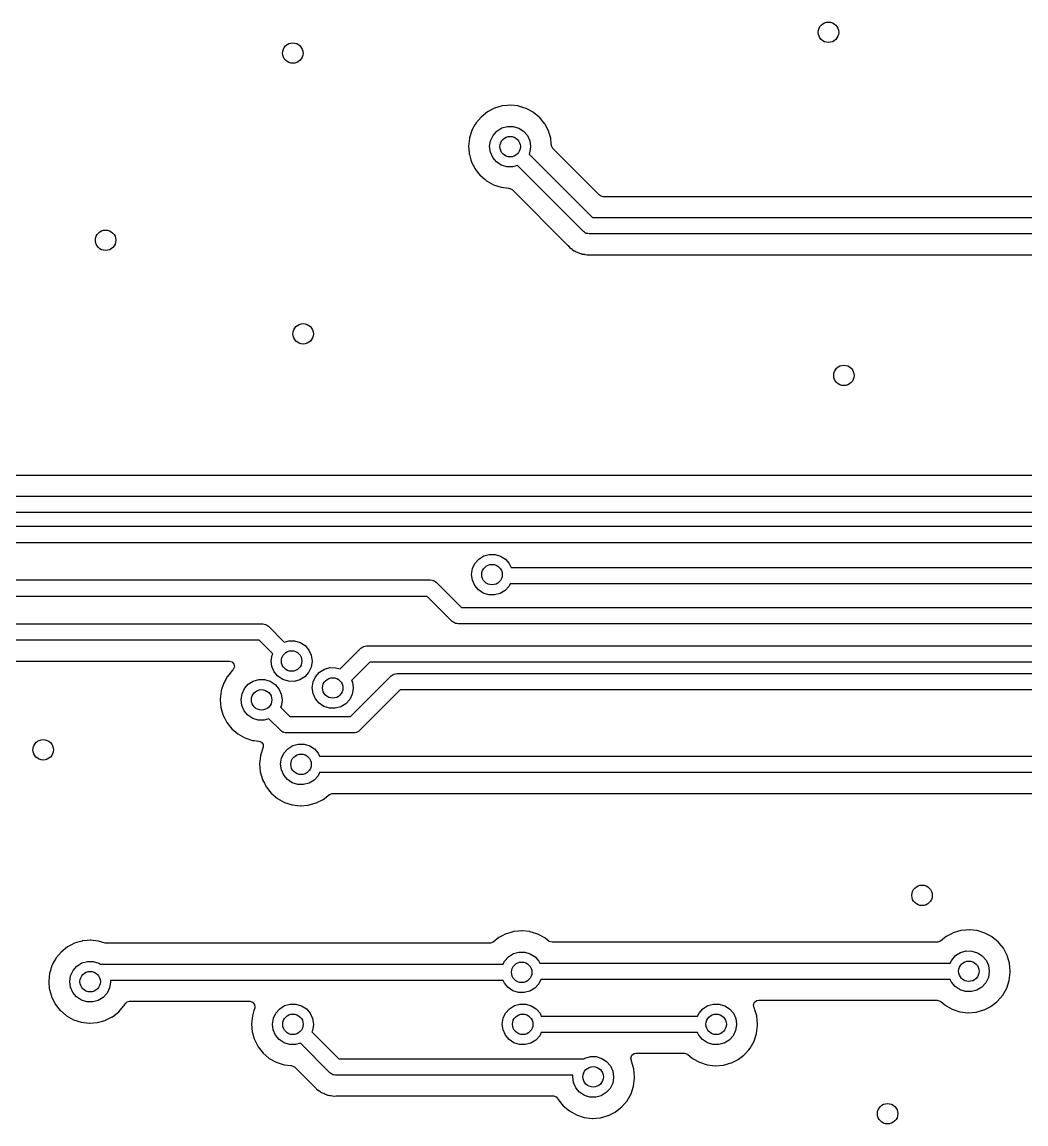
# Model space of a CAD drawing. Extents: x 63 to 234, y -148 to -41.
# Drawn here: x 122.67 to 147.19, y -118.36 to -91.44 of the extents above; entities that cross this region are included whole.
import ezdxf

# ---------------------------------------------------------------- set-up
doc = ezdxf.new("R2010")
doc.units = 0
doc.layers.add('BLACK', color=7, linetype='CONTINUOUS')

msp = doc.modelspace()

# ---------------------------------------------------------------- linework, layer by layer
at = {"layer": 'BLACK', "linetype": 'CONTINUOUS'}
for p, q in [((134.04, -93.64), (133.886, -93.764)), ((134.179, -93.5674), (134.04, -93.64)), ((134.21, -93.5513), (134.179, -93.5674)), ((134.215, -93.5484), (134.21, -93.5513)), ((134.21, -93.5513), (134.21, -93.5513)), ((134.294, -93.5252), (134.215, -93.5484)), ((134.399, -93.4943), (134.294, -93.5252)), ((134.405, -93.4926), (134.399, -93.4943)), ((134.399, -93.4943), (134.399, -93.4943)), ((134.411, -93.492), (134.405, -93.4926)), ((134.525, -93.4816), (134.411, -93.492)), ((134.411, -93.492), (134.411, -93.492)), ((134.602, -93.4746), (134.525, -93.4816)), ((134.608, -93.4753), (134.602, -93.4746)), ((134.792, -93.4947), (134.608, -93.4753)), ((134.608, -93.4753), (134.608, -93.4753)), ((134.798, -93.4953), (134.792, -93.4947)), ((134.792, -93.4947), (134.792, -93.4947)), ((134.987, -93.5538), (134.798, -93.4953)), ((135.161, -93.6479), (134.987, -93.5538)), ((135.166, -93.6518), (135.161, -93.6479)), ((135.307, -93.7687), (135.166, -93.6518)), ((135.166, -93.6518), (135.166, -93.6518)), ((133.755, -93.9209), (133.737, -93.954)), ((133.758, -93.9155), (133.755, -93.9209)), ((133.755, -93.9209), (133.755, -93.9209)), ((133.886, -93.764), (133.758, -93.9155)), ((135.314, -93.7739), (135.307, -93.7687)), ((135.318, -93.7787), (135.314, -93.7739)), ((135.365, -93.8364), (135.318, -93.7787)), ((135.318, -93.7787), (135.318, -93.7787)), ((135.434, -93.9209), (135.365, -93.8364)), ((135.439, -93.9272), (135.434, -93.9209)), ((135.532, -94.1018), (135.439, -93.9272)), ((133.661, -94.0947), (133.605, -94.2714)), ((133.663, -94.0888), (133.661, -94.0947)), ((133.661, -94.0947), (133.661, -94.0947)), ((133.737, -93.954), (133.663, -94.0888)), ((134.177, -94.2135), (134.271, -94.1072)), ((134.271, -94.1072), (134.39, -94.0316)), ((134.39, -94.0316), (134.527, -93.9926)), ((134.527, -93.9926), (134.669, -93.9935)), ((134.669, -93.9935), (134.804, -94.0341)), ((134.804, -94.0341), (134.923, -94.1112)), ((134.923, -94.1112), (135.016, -94.2186)), ((135.557, -94.1846), (135.532, -94.1018)), ((135.586, -94.2834), (135.557, -94.1846)), ((133.603, -94.2773), (133.581, -94.4739)), ((133.581, -94.4739), (133.582, -94.48)), ((133.605, -94.2714), (133.603, -94.2773)), ((134.095, -94.4819), (134.116, -94.3418)), ((134.116, -94.3418), (134.177, -94.2135)), ((135.016, -94.2186), (135.075, -94.3477)), ((135.075, -94.3477), (135.095, -94.488)), ((135.589, -94.2912), (135.586, -94.2834)), ((135.599, -94.4), (135.589, -94.2912)), ((135.605, -94.4558), (135.599, -94.4)), ((135.607, -94.4702), (135.605, -94.4558)), ((135.641, -94.5326), (135.607, -94.4702)), ((133.582, -94.48), (133.596, -94.6468)), ((133.596, -94.6468), (133.598, -94.6709)), ((133.598, -94.6709), (133.6, -94.6769)), ((133.6, -94.6769), (133.638, -94.8094)), ((134.113, -94.6225), (134.095, -94.4819)), ((134.17, -94.7522), (134.113, -94.6225)), ((135.071, -94.64), (135.057, -94.668)), ((135.057, -94.668), (136.608, -96.2184)), ((135.094, -94.5002), (135.071, -94.64)), ((135.095, -94.488), (135.094, -94.5002)), ((136.782, -95.673), (135.641, -94.5326)), ((133.638, -94.8094), (133.652, -94.861)), ((133.652, -94.861), (133.655, -94.8665)), ((133.655, -94.8665), (133.73, -95.0127)), ((133.73, -95.0127), (133.743, -95.037)), ((134.261, -94.8607), (134.17, -94.7522)), ((134.379, -94.9393), (134.261, -94.8607)), ((134.515, -94.9816), (134.379, -94.9393)), ((134.656, -94.9842), (134.515, -94.9816)), ((134.775, -94.9517), (134.656, -94.9842)), ((136.384, -96.5598), (134.775, -94.9517)), ((133.743, -95.037), (133.866, -95.192)), ((133.866, -95.192), (133.87, -95.1959)), ((133.87, -95.1959), (133.87, -95.1959)), ((133.87, -95.1959), (133.976, -95.2857)), ((133.976, -95.2857), (134.016, -95.3201)), ((134.016, -95.3201), (134.189, -95.4166)), ((134.189, -95.4166), (134.377, -95.4777)), ((134.377, -95.4777), (134.554, -95.4988)), ((134.554, -95.4988), (134.567, -95.5004)), ((134.567, -95.5004), (134.632, -95.5283)), ((134.632, -95.5283), (134.641, -95.5364)), ((134.641, -95.5364), (136.004, -96.8989)), ((136.803, -95.6899), (136.782, -95.673)), ((136.871, -95.7099), (136.803, -95.6899)), ((149.138, -95.7099), (136.871, -95.7099)), ((136.608, -96.2184), (149.458, -96.2184)), ((136.412, -96.5776), (136.384, -96.5598)), ((136.438, -96.5985), (136.412, -96.5776)), ((136.449, -96.601), (136.438, -96.5985)), ((136.459, -96.6072), (136.449, -96.601)), ((136.492, -96.6109), (136.459, -96.6072)), ((136.525, -96.6184), (136.492, -96.6109)), ((149.458, -96.6184), (136.525, -96.6184)), ((136.004, -96.8989), (136.009, -96.9052)), ((136.009, -96.9052), (136.047, -96.9488)), ((136.047, -96.9488), (136.088, -96.9774)), ((136.088, -96.9774), (136.1, -96.9855)), ((136.1, -96.9855), (136.105, -96.9895)), ((136.105, -96.9895), (136.155, -97.0289)), ((136.155, -97.0289), (136.162, -97.032)), ((136.162, -97.032), (136.164, -97.0334)), ((136.164, -97.0334), (136.179, -97.0418)), ((136.179, -97.0418), (136.182, -97.043)), ((136.182, -97.043), (136.188, -97.0474)), ((136.188, -97.0474), (136.195, -97.0502)), ((136.195, -97.0502), (136.195, -97.0502)), ((136.195, -97.0502), (136.247, -97.0706)), ((136.247, -97.0706), (136.253, -97.0732)), ((136.253, -97.0732), (136.312, -97.0994)), ((136.312, -97.0994), (136.319, -97.1008)), ((136.319, -97.1008), (136.322, -97.1016)), ((136.322, -97.1016), (136.338, -97.1063)), ((136.338, -97.1063), (136.34, -97.1069)), ((136.34, -97.1069), (136.348, -97.1097)), ((136.348, -97.1097), (136.355, -97.1107)), ((136.355, -97.1107), (136.355, -97.1107)), ((136.355, -97.1107), (136.385, -97.1146)), ((136.385, -97.1146), (136.411, -97.118)), ((136.411, -97.118), (136.417, -97.1191)), ((136.417, -97.1191), (136.48, -97.1307)), ((136.48, -97.1307), (136.488, -97.1303)), ((136.488, -97.1303), (136.542, -97.1271)), ((136.488, -97.1303), (136.488, -97.1303)), ((136.542, -97.1271), (136.55, -97.1269)), ((136.55, -97.1269), (147.773, -97.1269)), ((156.004, -102.517), (118.768, -102.517)), ((115.163, -103.026), (157.681, -103.026)), ((157.763, -103.426), (115.08, -103.426)), ((117.615, -103.762), (191.319, -103.762)), ((191.402, -104.162), (117.698, -104.162)), ((133.675, -104.796), (133.735, -104.668)), ((133.735, -104.668), (133.829, -104.562)), ((133.829, -104.562), (133.949, -104.486)), ((133.949, -104.486), (134.085, -104.447)), ((134.085, -104.447), (134.227, -104.448)), ((134.227, -104.448), (134.363, -104.488)), ((134.363, -104.488), (134.482, -104.566)), ((134.482, -104.566), (134.574, -104.673)), ((134.574, -104.673), (134.618, -104.768)), ((133.653, -104.936), (133.675, -104.796)), ((133.672, -105.077), (133.653, -104.936)), ((134.618, -104.768), (191.159, -104.768)), ((118.563, -105.072), (132.654, -105.072)), ((132.654, -105.072), (132.687, -105.08)), ((132.687, -105.08), (132.72, -105.084)), ((132.72, -105.084), (132.73, -105.09)), ((132.73, -105.09), (132.741, -105.092)), ((132.741, -105.092), (132.767, -105.113)), ((132.767, -105.113), (132.795, -105.131)), ((132.795, -105.131), (133.407, -105.743)), ((133.729, -105.207), (133.672, -105.077)), ((133.82, -105.315), (133.729, -105.207)), ((134.568, -105.222), (134.473, -105.327)), ((134.594, -105.168), (134.568, -105.222)), ((191.05, -105.168), (134.594, -105.168)), ((132.571, -105.472), (118.563, -105.472)), ((133.183, -106.085), (132.571, -105.472)), ((133.938, -105.394), (133.82, -105.315)), ((134.073, -105.436), (133.938, -105.394)), ((134.215, -105.438), (134.073, -105.436)), ((134.352, -105.401), (134.215, -105.438)), ((134.473, -105.327), (134.352, -105.401)), ((133.407, -105.743), (188.523, -105.743)), ((73.9053, -106.145), (128.552, -106.145)), ((128.552, -106.145), (128.584, -106.153)), ((128.584, -106.153), (128.618, -106.157)), ((128.618, -106.157), (128.627, -106.163)), ((128.627, -106.163), (128.638, -106.165)), ((128.638, -106.165), (128.665, -106.186)), ((128.665, -106.186), (128.693, -106.204)), ((128.693, -106.204), (129.078, -106.589)), ((133.211, -106.103), (133.183, -106.085)), ((133.238, -106.123), (133.211, -106.103)), ((133.249, -106.126), (133.238, -106.123)), ((133.258, -106.132), (133.249, -106.126)), ((133.292, -106.136), (133.258, -106.132)), ((133.324, -106.143), (133.292, -106.136)), ((188.523, -106.143), (133.324, -106.143)), ((128.469, -106.545), (74.0378, -106.545)), ((128.796, -106.873), (128.469, -106.545)), ((129.078, -106.589), (129.191, -106.557)), ((129.191, -106.557), (129.332, -106.558)), ((129.332, -106.558), (129.468, -106.599)), ((129.468, -106.599), (129.587, -106.676)), ((129.587, -106.676), (129.68, -106.783)), ((129.68, -106.783), (129.738, -106.912)), ((130.442, -107.246), (130.947, -106.742)), ((130.947, -106.742), (130.975, -106.724)), ((130.975, -106.724), (131.002, -106.703)), ((131.002, -106.703), (131.013, -106.7)), ((131.013, -106.7), (131.022, -106.694)), ((131.022, -106.694), (131.056, -106.691)), ((131.056, -106.691), (131.088, -106.683)), ((131.088, -106.683), (203.816, -106.683)), ((74.446, -107.054), (127.735, -107.054)), ((127.735, -107.054), (127.803, -107.074)), ((127.803, -107.074), (127.849, -107.128)), ((128.759, -107.046), (128.78, -106.906)), ((128.777, -107.187), (128.759, -107.046)), ((128.78, -106.906), (128.796, -106.873)), ((129.758, -107.065), (129.735, -107.204)), ((129.738, -106.912), (129.758, -107.052)), ((129.758, -107.052), (129.758, -107.065)), ((131.171, -107.083), (130.724, -107.53)), ((203.672, -107.083), (131.171, -107.083)), ((127.815, -107.277), (127.688, -107.428)), ((127.82, -107.273), (127.815, -107.277)), ((127.823, -107.27), (127.82, -107.273)), ((127.83, -107.262), (127.823, -107.27)), ((127.859, -107.198), (127.83, -107.262)), ((127.849, -107.128), (127.859, -107.198)), ((128.834, -107.317), (128.777, -107.187)), ((128.925, -107.425), (128.834, -107.317)), ((129.673, -107.332), (129.578, -107.437)), ((129.735, -107.204), (129.673, -107.332)), ((129.844, -107.435), (129.938, -107.328)), ((129.938, -107.328), (130.058, -107.253)), ((130.058, -107.253), (130.194, -107.214)), ((130.194, -107.214), (130.336, -107.215)), ((130.336, -107.215), (130.442, -107.246)), ((131.714, -107.399), (131.74, -107.378)), ((131.74, -107.378), (131.751, -107.376)), ((131.751, -107.376), (131.761, -107.37)), ((131.761, -107.37), (131.794, -107.366)), ((131.794, -107.366), (131.827, -107.358)), ((131.827, -107.358), (190.058, -107.358)), ((127.591, -107.607), (127.539, -107.769)), ((127.593, -107.602), (127.591, -107.607)), ((127.591, -107.607), (127.591, -107.607)), ((127.649, -107.5), (127.593, -107.602)), ((127.685, -107.434), (127.649, -107.5)), ((127.688, -107.428), (127.685, -107.434)), ((127.685, -107.434), (127.685, -107.434)), ((128.106, -107.726), (128.2, -107.62)), ((128.2, -107.62), (128.32, -107.544)), ((128.32, -107.544), (128.456, -107.505)), ((128.456, -107.505), (128.598, -107.506)), ((128.598, -107.506), (128.734, -107.547)), ((128.734, -107.547), (128.853, -107.624)), ((128.853, -107.624), (128.945, -107.731)), ((129.043, -107.504), (128.925, -107.425)), ((129.179, -107.546), (129.043, -107.504)), ((129.32, -107.549), (129.179, -107.546)), ((129.457, -107.511), (129.32, -107.549)), ((129.578, -107.437), (129.457, -107.511)), ((129.762, -107.703), (129.784, -107.563)), ((129.784, -107.563), (129.844, -107.435)), ((130.692, -108.41), (131.686, -107.417)), ((130.724, -107.53), (130.742, -107.569)), ((130.742, -107.569), (130.762, -107.709)), ((131.686, -107.417), (131.714, -107.399)), ((127.533, -107.79), (127.511, -107.987)), ((127.539, -107.769), (127.533, -107.79)), ((128.024, -107.995), (128.046, -107.855)), ((128.046, -107.855), (128.106, -107.726)), ((128.945, -107.731), (129.004, -107.86)), ((129.004, -107.86), (129.024, -108.001)), ((129.781, -107.844), (129.762, -107.703)), ((129.838, -107.973), (129.781, -107.844)), ((130.739, -107.861), (130.677, -107.989)), ((130.762, -107.721), (130.739, -107.861)), ((130.762, -107.709), (130.762, -107.721)), ((131.91, -107.758), (130.916, -108.752)), ((189.975, -107.758), (131.91, -107.758)), ((127.511, -107.987), (127.511, -107.993)), ((127.511, -107.993), (127.521, -108.105)), ((127.521, -108.105), (127.527, -108.184)), ((127.527, -108.184), (127.529, -108.19)), ((127.529, -108.19), (127.577, -108.358)), ((128.042, -108.135), (128.024, -107.995)), ((128.1, -108.265), (128.042, -108.135)), ((129, -108.153), (128.987, -108.181)), ((128.987, -108.181), (129.216, -108.41)), ((129.024, -108.013), (129, -108.153)), ((129.024, -108.001), (129.024, -108.013)), ((129.929, -108.082), (129.838, -107.973)), ((130.047, -108.161), (129.929, -108.082)), ((130.182, -108.203), (130.047, -108.161)), ((130.461, -108.168), (130.324, -108.205)), ((130.582, -108.094), (130.461, -108.168)), ((130.677, -107.989), (130.582, -108.094)), ((127.577, -108.358), (127.582, -108.374)), ((127.582, -108.374), (127.585, -108.379)), ((127.585, -108.379), (127.625, -108.458)), ((127.625, -108.458), (127.672, -108.55)), ((128.191, -108.374), (128.1, -108.265)), ((128.309, -108.452), (128.191, -108.374)), ((128.444, -108.494), (128.309, -108.452)), ((128.705, -108.465), (128.586, -108.497)), ((128.992, -108.752), (128.705, -108.465)), ((129.216, -108.41), (130.692, -108.41)), ((130.324, -108.205), (130.182, -108.203)), ((127.672, -108.55), (127.795, -108.705)), ((127.795, -108.705), (127.8, -108.709)), ((127.8, -108.709), (127.8, -108.709)), ((127.8, -108.709), (127.899, -108.793)), ((128.586, -108.497), (128.444, -108.494)), ((127.899, -108.793), (127.946, -108.833)), ((127.946, -108.833), (128.118, -108.929)), ((128.118, -108.929), (128.306, -108.991)), ((128.306, -108.991), (128.343, -108.995)), ((128.343, -108.995), (128.455, -109.008)), ((128.455, -109.008), (128.52, -109.036)), ((129.02, -108.77), (128.992, -108.752)), ((129.047, -108.79), (129.02, -108.77)), ((129.058, -108.793), (129.047, -108.79)), ((129.067, -108.799), (129.058, -108.793)), ((129.101, -108.803), (129.067, -108.799)), ((129.133, -108.81), (129.101, -108.803)), ((130.775, -108.81), (129.133, -108.81)), ((130.808, -108.803), (130.775, -108.81)), ((130.841, -108.799), (130.808, -108.803)), ((130.85, -108.793), (130.841, -108.799)), ((130.862, -108.791), (130.85, -108.793)), ((130.888, -108.77), (130.862, -108.791)), ((130.916, -108.752), (130.888, -108.77)), ((128.558, -109.176), (128.498, -109.365)), ((128.52, -109.036), (128.56, -109.095)), ((128.562, -109.166), (128.558, -109.176)), ((128.558, -109.176), (128.558, -109.176)), ((128.56, -109.095), (128.562, -109.166)), ((129.071, -109.301), (129.165, -109.195)), ((129.165, -109.195), (129.285, -109.119)), ((129.285, -109.119), (129.421, -109.08)), ((129.421, -109.08), (129.563, -109.081)), ((129.563, -109.081), (129.699, -109.122)), ((129.699, -109.122), (129.818, -109.199)), ((129.818, -109.199), (129.91, -109.306)), ((128.498, -109.365), (128.476, -109.561)), ((128.989, -109.569), (129.011, -109.429)), ((129.011, -109.429), (129.071, -109.301)), ((129.91, -109.306), (129.942, -109.376)), ((129.942, -109.376), (185.983, -109.376)), ((128.476, -109.561), (128.492, -109.759)), ((128.492, -109.759), (128.547, -109.949)), ((129.008, -109.71), (128.989, -109.569)), ((129.065, -109.84), (129.008, -109.71)), ((129.942, -109.776), (129.904, -109.855)), ((185.983, -109.776), (129.942, -109.776)), ((128.547, -109.949), (128.55, -109.954)), ((128.55, -109.954), (128.593, -110.039)), ((128.593, -110.039), (128.637, -110.125)), ((129.156, -109.948), (129.065, -109.84)), ((129.274, -110.027), (129.156, -109.948)), ((129.409, -110.069), (129.274, -110.027)), ((129.551, -110.072), (129.409, -110.069)), ((129.688, -110.034), (129.551, -110.072)), ((129.809, -109.96), (129.688, -110.034)), ((129.904, -109.855), (129.809, -109.96)), ((128.637, -110.125), (128.76, -110.28)), ((128.76, -110.28), (128.911, -110.408)), ((130.032, -110.431), (130.186, -110.311)), ((130.186, -110.311), (130.252, -110.285)), ((130.252, -110.285), (130.264, -110.284)), ((130.264, -110.284), (185.666, -110.284)), ((128.911, -110.408), (129.083, -110.504)), ((129.083, -110.504), (129.272, -110.565)), ((129.272, -110.565), (129.468, -110.589)), ((129.468, -110.589), (129.474, -110.588)), ((129.474, -110.588), (129.659, -110.574)), ((129.474, -110.588), (129.474, -110.588)), ((129.659, -110.574), (129.659, -110.574)), ((129.659, -110.574), (129.665, -110.574)), ((129.665, -110.574), (129.856, -110.52)), ((129.856, -110.52), (129.861, -110.518)), ((129.861, -110.518), (130.027, -110.434)), ((129.861, -110.518), (129.861, -110.518)), ((130.027, -110.434), (130.032, -110.431)), ((130.027, -110.434), (130.027, -110.434)), ((134.323, -113.808), (134.184, -113.919)), ((134.402, -113.766), (134.323, -113.808)), ((134.493, -113.719), (134.402, -113.766)), ((134.498, -113.716), (134.493, -113.719)), ((134.493, -113.719), (134.493, -113.719)), ((134.591, -113.689), (134.498, -113.716)), ((134.682, -113.662), (134.591, -113.689)), ((134.688, -113.66), (134.682, -113.662)), ((134.682, -113.662), (134.682, -113.662)), ((134.694, -113.66), (134.688, -113.66)), ((134.803, -113.65), (134.694, -113.66)), ((134.694, -113.66), (134.694, -113.66)), ((134.885, -113.642), (134.803, -113.65)), ((134.891, -113.643), (134.885, -113.642)), ((135.076, -113.662), (134.891, -113.643)), ((134.891, -113.643), (134.891, -113.643)), ((135.082, -113.663), (135.076, -113.662)), ((135.076, -113.662), (135.076, -113.662)), ((135.271, -113.721), (135.082, -113.663)), ((135.445, -113.815), (135.271, -113.721)), ((135.449, -113.819), (135.445, -113.815)), ((135.538, -113.893), (135.449, -113.819)), ((135.449, -113.819), (135.449, -113.819)), ((145.245, -113.782), (145.106, -113.894)), ((145.356, -113.724), (145.245, -113.782)), ((145.415, -113.693), (145.356, -113.724)), ((145.42, -113.691), (145.415, -113.693)), ((145.415, -113.693), (145.415, -113.693)), ((145.526, -113.66), (145.42, -113.691)), ((145.604, -113.637), (145.526, -113.66)), ((145.61, -113.635), (145.604, -113.637)), ((145.604, -113.637), (145.604, -113.637)), ((145.616, -113.634), (145.61, -113.635)), ((145.725, -113.624), (145.616, -113.634)), ((145.616, -113.634), (145.616, -113.634)), ((145.807, -113.617), (145.725, -113.624)), ((145.813, -113.617), (145.807, -113.617)), ((145.998, -113.637), (145.813, -113.617)), ((145.813, -113.617), (145.813, -113.617)), ((146.004, -113.638), (145.998, -113.637)), ((145.998, -113.637), (145.998, -113.637)), ((146.193, -113.696), (146.004, -113.638)), ((146.367, -113.79), (146.193, -113.696)), ((146.371, -113.794), (146.367, -113.79)), ((146.514, -113.912), (146.371, -113.794)), ((146.371, -113.794), (146.371, -113.794)), ((123.782, -114.036), (123.628, -114.16)), ((123.861, -113.995), (123.782, -114.036)), ((123.952, -113.947), (123.861, -113.995)), ((123.957, -113.945), (123.952, -113.947)), ((123.952, -113.947), (123.952, -113.947)), ((124.038, -113.921), (123.957, -113.945)), ((124.141, -113.891), (124.038, -113.921)), ((124.147, -113.889), (124.141, -113.891)), ((124.141, -113.891), (124.141, -113.891)), ((124.153, -113.888), (124.147, -113.889)), ((124.262, -113.878), (124.153, -113.888)), ((124.153, -113.888), (124.153, -113.888)), ((124.344, -113.871), (124.262, -113.878)), ((124.35, -113.871), (124.344, -113.871)), ((124.535, -113.891), (124.35, -113.871)), ((124.35, -113.871), (124.35, -113.871)), ((124.541, -113.892), (124.535, -113.891)), ((124.535, -113.891), (124.535, -113.891)), ((124.702, -113.941), (124.541, -113.892)), ((124.739, -113.947), (124.702, -113.941)), ((134.105, -113.947), (124.739, -113.947)), ((134.119, -113.946), (134.105, -113.947)), ((134.184, -113.919), (134.119, -113.946)), ((135.55, -113.902), (135.538, -113.893)), ((135.618, -113.922), (135.55, -113.902)), ((145.027, -113.922), (135.618, -113.922)), ((145.041, -113.921), (145.027, -113.922)), ((145.106, -113.894), (145.041, -113.921)), ((146.519, -113.916), (146.514, -113.912)), ((146.523, -113.921), (146.519, -113.916)), ((146.544, -113.947), (146.523, -113.921)), ((146.523, -113.921), (146.523, -113.921)), ((146.644, -114.069), (146.544, -113.947)), ((146.737, -114.244), (146.644, -114.069)), ((123.498, -114.317), (123.437, -114.427)), ((123.501, -114.312), (123.498, -114.317)), ((123.498, -114.317), (123.498, -114.317)), ((123.628, -114.16), (123.501, -114.312)), ((124.133, -114.428), (124.269, -114.389)), ((124.269, -114.389), (124.411, -114.39)), ((124.411, -114.39), (124.547, -114.43)), ((134.425, -114.456), (134.46, -114.381)), ((134.46, -114.381), (134.554, -114.275)), ((134.554, -114.275), (134.674, -114.199)), ((134.674, -114.199), (134.81, -114.16)), ((134.81, -114.16), (134.952, -114.161)), ((134.952, -114.161), (135.088, -114.202)), ((135.088, -114.202), (135.207, -114.279)), ((135.207, -114.279), (135.299, -114.386)), ((135.299, -114.386), (135.319, -114.43)), ((145.347, -114.43), (145.382, -114.356)), ((145.382, -114.356), (145.476, -114.249)), ((145.476, -114.249), (145.596, -114.174)), ((145.596, -114.174), (145.732, -114.135)), ((145.732, -114.135), (145.874, -114.136)), ((145.874, -114.136), (146.01, -114.176)), ((146.01, -114.176), (146.129, -114.253)), ((146.129, -114.253), (146.221, -114.361)), ((146.221, -114.361), (146.28, -114.49)), ((146.794, -114.433), (146.737, -114.244)), ((123.358, -114.634), (123.346, -114.674)), ((123.404, -114.491), (123.358, -114.634)), ((123.406, -114.485), (123.404, -114.491)), ((123.404, -114.491), (123.404, -114.491)), ((123.437, -114.427), (123.406, -114.485)), ((123.859, -114.738), (123.919, -114.61)), ((123.919, -114.61), (124.013, -114.503)), ((124.013, -114.503), (124.133, -114.428)), ((124.547, -114.43), (124.586, -114.456)), ((124.586, -114.456), (134.425, -114.456)), ((135.319, -114.43), (145.347, -114.43)), ((146.3, -114.642), (146.276, -114.782)), ((146.28, -114.49), (146.3, -114.63)), ((146.3, -114.63), (146.3, -114.642)), ((146.788, -114.855), (146.813, -114.658)), ((146.813, -114.63), (146.794, -114.433)), ((146.813, -114.658), (146.813, -114.63)), ((123.346, -114.674), (123.324, -114.87)), ((123.324, -114.87), (123.327, -114.908)), ((123.327, -114.908), (123.339, -115.048)), ((123.837, -114.878), (123.859, -114.738)), ((123.855, -115.019), (123.837, -114.878)), ((124.837, -114.896), (124.813, -115.036)), ((134.425, -114.856), (124.833, -114.856)), ((124.833, -114.856), (124.837, -114.884)), ((124.837, -114.884), (124.837, -114.896)), ((134.454, -114.92), (134.425, -114.856)), ((134.545, -115.028), (134.454, -114.92)), ((135.343, -114.83), (135.293, -114.935)), ((145.347, -114.83), (135.343, -114.83)), ((145.376, -114.894), (145.347, -114.83)), ((145.467, -115.003), (145.376, -114.894)), ((146.215, -114.91), (146.119, -115.015)), ((146.276, -114.782), (146.215, -114.91)), ((146.726, -115.042), (146.788, -114.855)), ((123.339, -115.048), (123.34, -115.067)), ((123.34, -115.067), (123.342, -115.073)), ((123.342, -115.073), (123.391, -115.242)), ((123.913, -115.148), (123.855, -115.019)), ((124.004, -115.257), (123.913, -115.148)), ((124.752, -115.164), (124.656, -115.269)), ((124.813, -115.036), (124.752, -115.164)), ((134.663, -115.107), (134.545, -115.028)), ((134.798, -115.149), (134.663, -115.107)), ((134.94, -115.152), (134.798, -115.149)), ((135.077, -115.114), (134.94, -115.152)), ((135.197, -115.04), (135.077, -115.114)), ((135.293, -114.935), (135.197, -115.04)), ((145.585, -115.081), (145.467, -115.003)), ((145.72, -115.124), (145.585, -115.081)), ((145.862, -115.126), (145.72, -115.124)), ((145.999, -115.089), (145.862, -115.126)), ((146.119, -115.015), (145.999, -115.089)), ((146.628, -115.214), (146.726, -115.042)), ((123.391, -115.242), (123.395, -115.257)), ((123.395, -115.257), (123.398, -115.263)), ((123.398, -115.263), (123.478, -115.42)), ((123.478, -115.42), (123.485, -115.433)), ((123.485, -115.433), (123.608, -115.588)), ((124.122, -115.335), (124.004, -115.257)), ((124.257, -115.378), (124.122, -115.335)), ((124.399, -115.38), (124.257, -115.378)), ((124.536, -115.343), (124.399, -115.38)), ((124.656, -115.269), (124.536, -115.343)), ((125.161, -115.473), (125.165, -115.468)), ((125.165, -115.468), (125.188, -115.428)), ((125.188, -115.428), (125.239, -115.379)), ((125.239, -115.379), (125.298, -115.364)), ((125.298, -115.364), (128.238, -115.364)), ((128.238, -115.364), (128.306, -115.384)), ((128.306, -115.384), (128.353, -115.438)), ((128.353, -115.438), (128.363, -115.508)), ((128.966, -115.545), (129.086, -115.469)), ((129.086, -115.469), (129.222, -115.43)), ((129.222, -115.43), (129.364, -115.431)), ((129.364, -115.431), (129.5, -115.472)), ((134.579, -115.545), (134.699, -115.469)), ((134.699, -115.469), (134.836, -115.43)), ((134.836, -115.43), (134.977, -115.431)), ((134.977, -115.431), (135.113, -115.472)), ((139.304, -115.545), (139.424, -115.469)), ((139.424, -115.469), (139.56, -115.43)), ((139.56, -115.43), (139.702, -115.431)), ((139.702, -115.431), (139.838, -115.472)), ((140.542, -115.454), (140.568, -115.388)), ((140.556, -115.524), (140.542, -115.454)), ((140.568, -115.388), (140.625, -115.346)), ((140.625, -115.346), (140.668, -115.339)), ((140.668, -115.339), (145.03, -115.339)), ((145.03, -115.339), (145.098, -115.359)), ((145.098, -115.359), (145.112, -115.369)), ((145.112, -115.369), (145.212, -115.454)), ((145.212, -115.454), (145.222, -115.462)), ((145.222, -115.462), (145.394, -115.559)), ((146.343, -115.486), (146.48, -115.379)), ((146.48, -115.379), (146.494, -115.368)), ((146.494, -115.368), (146.499, -115.364)), ((146.499, -115.364), (146.628, -115.214)), ((123.608, -115.588), (123.613, -115.592)), ((123.613, -115.592), (123.613, -115.592)), ((123.613, -115.592), (123.75, -115.709)), ((123.75, -115.709), (123.759, -115.716)), ((123.759, -115.716), (123.931, -115.813)), ((124.88, -115.74), (125.036, -115.618)), ((125.036, -115.618), (125.15, -115.486)), ((125.15, -115.486), (125.161, -115.473)), ((125.161, -115.473), (125.161, -115.473)), ((128.299, -115.715), (128.277, -115.911)), ((128.338, -115.592), (128.299, -115.715)), ((128.358, -115.528), (128.338, -115.592)), ((128.363, -115.508), (128.358, -115.528)), ((128.812, -115.779), (128.872, -115.651)), ((128.872, -115.651), (128.966, -115.545)), ((129.5, -115.472), (129.619, -115.549)), ((129.619, -115.549), (129.711, -115.656)), ((129.711, -115.656), (129.77, -115.785)), ((134.425, -115.779), (134.485, -115.651)), ((134.485, -115.651), (134.579, -115.545)), ((135.113, -115.472), (135.232, -115.549)), ((135.232, -115.549), (135.325, -115.656)), ((135.325, -115.656), (135.356, -115.726)), ((135.356, -115.726), (139.175, -115.726)), ((139.175, -115.726), (139.21, -115.651)), ((139.21, -115.651), (139.304, -115.545)), ((139.838, -115.472), (139.956, -115.549)), ((139.956, -115.549), (140.049, -115.656)), ((140.049, -115.656), (140.108, -115.785)), ((140.558, -115.527), (140.556, -115.524)), ((140.565, -115.539), (140.558, -115.527)), ((140.575, -115.573), (140.565, -115.539)), ((140.619, -115.719), (140.575, -115.573)), ((140.622, -115.729), (140.619, -115.719)), ((140.641, -115.926), (140.622, -115.729)), ((145.394, -115.559), (145.582, -115.62)), ((145.582, -115.62), (145.779, -115.643)), ((145.779, -115.643), (145.785, -115.643)), ((145.785, -115.643), (145.97, -115.629)), ((145.785, -115.643), (145.785, -115.643)), ((145.97, -115.629), (145.976, -115.628)), ((145.97, -115.629), (145.97, -115.629)), ((145.976, -115.628), (146.166, -115.575)), ((146.166, -115.575), (146.172, -115.572)), ((146.172, -115.572), (146.337, -115.489)), ((146.172, -115.572), (146.172, -115.572)), ((146.337, -115.489), (146.343, -115.486)), ((146.337, -115.489), (146.337, -115.489)), ((123.931, -115.813), (124.119, -115.874)), ((124.119, -115.874), (124.316, -115.897)), ((124.316, -115.897), (124.322, -115.897)), ((124.322, -115.897), (124.507, -115.883)), ((124.322, -115.897), (124.322, -115.897)), ((124.507, -115.883), (124.513, -115.882)), ((124.507, -115.883), (124.507, -115.883)), ((124.513, -115.882), (124.703, -115.829)), ((124.703, -115.829), (124.709, -115.826)), ((124.709, -115.826), (124.874, -115.743)), ((124.709, -115.826), (124.709, -115.826)), ((124.874, -115.743), (124.88, -115.74)), ((124.874, -115.743), (124.874, -115.743)), ((128.277, -115.911), (128.277, -115.918)), ((128.277, -115.918), (128.286, -116.024)), ((128.79, -115.919), (128.812, -115.779)), ((128.808, -116.06), (128.79, -115.919)), ((129.79, -115.938), (129.766, -116.078)), ((129.77, -115.785), (129.79, -115.926)), ((129.79, -115.926), (129.79, -115.938)), ((134.403, -115.919), (134.425, -115.779)), ((134.422, -116.06), (134.403, -115.919)), ((140.128, -115.938), (140.104, -116.078)), ((140.108, -115.785), (140.128, -115.926)), ((140.128, -115.926), (140.128, -115.938)), ((140.616, -116.15), (140.641, -115.954)), ((140.641, -115.954), (140.641, -115.926)), ((128.286, -116.024), (128.293, -116.109)), ((128.293, -116.109), (128.308, -116.161)), ((128.308, -116.161), (128.337, -116.261)), ((128.337, -116.261), (128.348, -116.299)), ((128.866, -116.19), (128.808, -116.06)), ((128.957, -116.298), (128.866, -116.19)), ((129.766, -116.078), (129.753, -116.106)), ((129.753, -116.106), (130.414, -116.767)), ((134.479, -116.19), (134.422, -116.06)), ((134.57, -116.298), (134.479, -116.19)), ((135.318, -116.205), (135.223, -116.31)), ((135.356, -116.126), (135.318, -116.205)), ((139.175, -116.126), (135.356, -116.126)), ((139.203, -116.19), (139.175, -116.126)), ((139.295, -116.298), (139.203, -116.19)), ((140.042, -116.205), (139.947, -116.31)), ((140.104, -116.078), (140.042, -116.205)), ((140.554, -116.338), (140.616, -116.15)), ((128.348, -116.299), (128.438, -116.475)), ((128.438, -116.475), (128.561, -116.63)), ((129.075, -116.377), (128.957, -116.298)), ((129.21, -116.419), (129.075, -116.377)), ((129.352, -116.422), (129.21, -116.419)), ((129.471, -116.389), (129.352, -116.422)), ((130.19, -117.108), (129.471, -116.389)), ((134.688, -116.377), (134.57, -116.298)), ((134.823, -116.419), (134.688, -116.377)), ((134.965, -116.422), (134.823, -116.419)), ((135.102, -116.384), (134.965, -116.422)), ((135.223, -116.31), (135.102, -116.384)), ((139.413, -116.377), (139.295, -116.298)), ((139.548, -116.419), (139.413, -116.377)), ((139.69, -116.422), (139.548, -116.419)), ((139.826, -116.384), (139.69, -116.422)), ((139.947, -116.31), (139.826, -116.384)), ((140.327, -116.659), (140.424, -116.546)), ((140.424, -116.546), (140.456, -116.51)), ((140.456, -116.51), (140.554, -116.338)), ((128.561, -116.63), (128.566, -116.634)), ((128.566, -116.634), (128.566, -116.634)), ((128.566, -116.634), (128.702, -116.75)), ((128.702, -116.75), (128.712, -116.758)), ((128.712, -116.758), (128.884, -116.854)), ((130.414, -116.767), (136.38, -116.767)), ((136.38, -116.767), (136.394, -116.77)), ((136.394, -116.77), (136.419, -116.754)), ((136.419, -116.754), (136.556, -116.715)), ((136.556, -116.715), (136.697, -116.716)), ((136.697, -116.716), (136.833, -116.757)), ((136.833, -116.757), (136.952, -116.834)), ((137.543, -116.75), (137.569, -116.683)), ((137.556, -116.813), (137.543, -116.75)), ((137.557, -116.819), (137.555, -116.813)), ((137.555, -116.813), (137.556, -116.813)), ((137.569, -116.683), (137.626, -116.642)), ((137.626, -116.642), (137.669, -116.634)), ((137.669, -116.634), (138.858, -116.634)), ((138.858, -116.634), (138.926, -116.654)), ((138.926, -116.654), (138.939, -116.664)), ((138.939, -116.664), (139.04, -116.75)), ((139.04, -116.75), (139.049, -116.758)), ((139.049, -116.758), (139.222, -116.854)), ((140, -116.868), (140.165, -116.784)), ((140.165, -116.784), (140.171, -116.781)), ((140.165, -116.784), (140.165, -116.784)), ((140.171, -116.781), (140.302, -116.679)), ((140.302, -116.679), (140.322, -116.663)), ((140.322, -116.663), (140.327, -116.659)), ((128.884, -116.854), (129.072, -116.915)), ((129.072, -116.915), (129.249, -116.936)), ((129.249, -116.936), (129.262, -116.938)), ((129.262, -116.938), (129.328, -116.966)), ((129.328, -116.966), (129.336, -116.974)), ((129.336, -116.974), (129.81, -117.448)), ((136.952, -116.834), (137.045, -116.941)), ((137.045, -116.941), (137.103, -117.07)), ((137.103, -117.07), (137.123, -117.21)), ((137.56, -116.824), (137.557, -116.819)), ((137.618, -117.014), (137.56, -116.824)), ((137.637, -117.21), (137.618, -117.014)), ((139.222, -116.854), (139.41, -116.915)), ((139.41, -116.915), (139.607, -116.939)), ((139.607, -116.939), (139.613, -116.938)), ((139.613, -116.938), (139.798, -116.924)), ((139.613, -116.938), (139.613, -116.938)), ((139.798, -116.924), (139.798, -116.924)), ((139.798, -116.924), (139.804, -116.924)), ((139.804, -116.924), (139.994, -116.87)), ((139.994, -116.87), (140, -116.868)), ((140, -116.868), (140, -116.868)), ((130.218, -117.126), (130.19, -117.108)), ((130.244, -117.147), (130.218, -117.126)), ((130.256, -117.15), (130.244, -117.147)), ((130.265, -117.156), (130.256, -117.15)), ((130.298, -117.16), (130.265, -117.156)), ((130.331, -117.167), (130.298, -117.16)), ((136.129, -117.167), (130.331, -117.167)), ((136.123, -117.204), (136.129, -117.167)), ((136.142, -117.345), (136.123, -117.204)), ((136.199, -117.475), (136.142, -117.345)), ((137.123, -117.223), (137.1, -117.363)), ((137.123, -117.21), (137.123, -117.223)), ((137.612, -117.435), (137.636, -117.239)), ((137.636, -117.239), (137.637, -117.21)), ((129.81, -117.448), (129.816, -117.454)), ((129.816, -117.454), (129.854, -117.497)), ((129.854, -117.497), (129.868, -117.507)), ((129.868, -117.507), (129.906, -117.534)), ((129.906, -117.534), (129.911, -117.538)), ((129.911, -117.538), (129.962, -117.577)), ((129.962, -117.577), (129.969, -117.581)), ((129.969, -117.581), (129.971, -117.582)), ((129.971, -117.582), (129.986, -117.59)), ((129.986, -117.59), (129.988, -117.592)), ((129.988, -117.592), (129.994, -117.596)), ((129.994, -117.596), (130.001, -117.599)), ((130.001, -117.599), (130.001, -117.599)), ((130.001, -117.599), (130.054, -117.619)), ((130.054, -117.619), (130.06, -117.622)), ((130.06, -117.622), (130.118, -117.648)), ((136.29, -117.583), (136.199, -117.475)), ((136.408, -117.662), (136.29, -117.583)), ((136.943, -117.595), (136.822, -117.669)), ((137.038, -117.49), (136.943, -117.595)), ((137.1, -117.363), (137.038, -117.49)), ((137.549, -117.623), (137.612, -117.435)), ((130.118, -117.648), (130.125, -117.649)), ((130.125, -117.649), (130.128, -117.65)), ((130.128, -117.65), (130.144, -117.655)), ((130.144, -117.655), (130.147, -117.656)), ((130.147, -117.656), (130.154, -117.658)), ((130.154, -117.658), (130.161, -117.659)), ((130.161, -117.659), (130.161, -117.659)), ((130.161, -117.659), (130.191, -117.663)), ((130.191, -117.663), (130.217, -117.667)), ((130.217, -117.667), (130.224, -117.668)), ((130.224, -117.668), (130.287, -117.679)), ((130.287, -117.679), (130.294, -117.679)), ((130.294, -117.679), (130.349, -117.676)), ((130.294, -117.679), (130.294, -117.679)), ((130.349, -117.676), (130.356, -117.675)), ((130.356, -117.675), (135.652, -117.675)), ((135.652, -117.675), (135.72, -117.696)), ((135.72, -117.696), (135.764, -117.744)), ((135.764, -117.744), (135.772, -117.759)), ((135.772, -117.759), (135.894, -117.914)), ((136.544, -117.704), (136.408, -117.662)), ((136.685, -117.707), (136.544, -117.704)), ((136.822, -117.669), (136.685, -117.707)), ((137.322, -117.944), (137.452, -117.795)), ((137.452, -117.795), (137.549, -117.623)), ((135.894, -117.914), (136.045, -118.043)), ((136.045, -118.043), (136.218, -118.139)), ((136.218, -118.139), (136.406, -118.2)), ((136.799, -118.208), (136.99, -118.155)), ((136.99, -118.155), (136.995, -118.153)), ((136.995, -118.153), (137.161, -118.069)), ((136.995, -118.153), (136.995, -118.153)), ((137.161, -118.069), (137.166, -118.066)), ((137.161, -118.069), (137.161, -118.069)), ((137.166, -118.066), (137.322, -117.944)), ((136.406, -118.2), (136.602, -118.224)), ((136.602, -118.224), (136.608, -118.223)), ((136.608, -118.223), (136.793, -118.209)), ((136.608, -118.223), (136.608, -118.223)), ((136.793, -118.209), (136.799, -118.208)), ((136.793, -118.209), (136.793, -118.209))]:
    msp.add_line(p, q, dxfattribs=at)
at = {"layer": 'BLACK'}
for centre in [(142.371, -91.694), (129.286, -92.202), (134.595, -94.488), (124.714, -96.774), (129.54, -99.06), (142.748, -100.076), (134.153, -104.942), (129.258, -107.052), (130.262, -107.709), (128.524, -108.001), (123.19, -109.22), (129.489, -109.576), (144.657, -112.776), (145.8, -114.63), (124.337, -114.884), (134.878, -114.656), (129.29, -115.926), (134.903, -115.926), (139.628, -115.926), (136.623, -117.21), (143.815, -118.11)]:
    msp.add_circle(centre, 0.25, dxfattribs=at)

doc.saveas('drawing.dxf')
